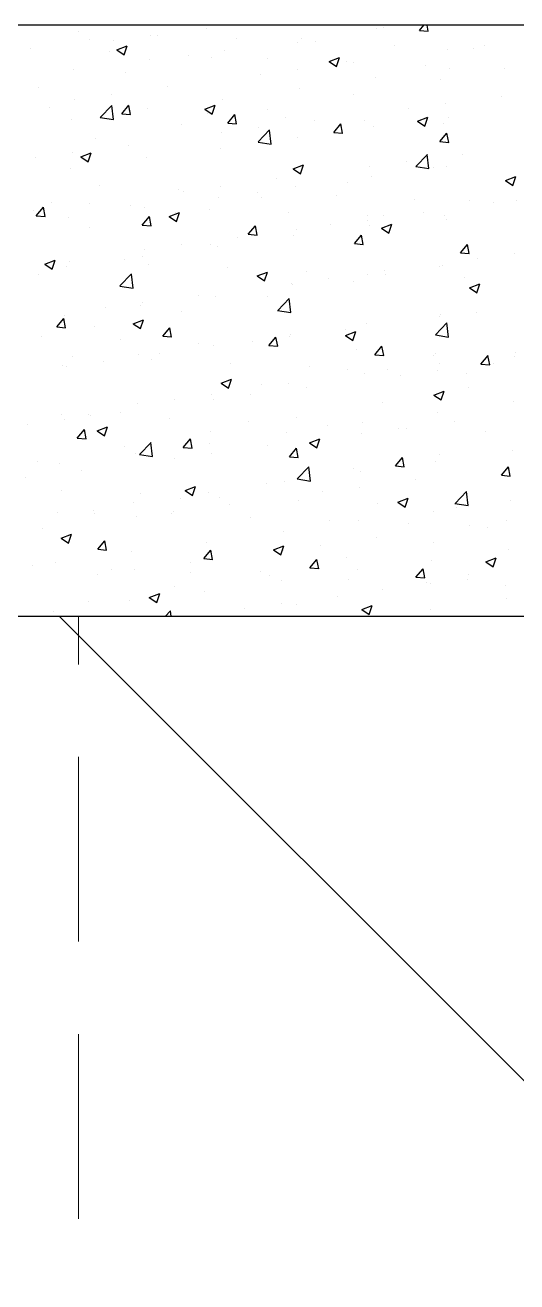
# Model space of a CAD drawing. Header units: millimetres. Extents: x 331487 to 517269, y 198509 to 399936.
# Drawn here: x 406099 to 406432, y 399086 to 399936 of the extents above; entities that cross this region are included whole.
import ezdxf

# ---------------------------------------------------------------- set-up
doc = ezdxf.new("R2010")
doc.units = ezdxf.units.MM
doc.header["$MEASUREMENT"] = 0
doc.linetypes.add('DASHED', pattern=[0.75, 0.5, -0.25])
doc.linetypes.add('DASHED2', pattern=[0.375, 0.25, -0.125])
doc.layers.add('9th_Sunk', color=251, linetype='DASHED', lineweight=5)
doc.layers.add('BEAM', color=1, linetype='Continuous', lineweight=5)
doc.layers.add('COLUMN', color=6, linetype='Continuous')

msp = doc.modelspace()

# ---------------------------------------------------------------- linework, layer by layer
at = {"layer": '9th_Sunk', "linetype": 'Continuous'}
msp.add_line((408400.07, 397258.83), (406122.42, 399536.48), dxfattribs=at)
at = {"layer": 'BEAM', "linetype": 'DASHED2', "ltscale": 500}
msp.add_line((406135.13, 395004.02), (406135.13, 399536.48), dxfattribs=at)
at = {"layer": 'COLUMN'}
for p, q in [((420345.71, 399936.48), (392220.13, 399936.48)), ((420350.13, 399536.48), (392620.13, 399536.48))]:
    msp.add_line(p, q, dxfattribs=at)
at = {"layer": 'COLUMN', "color": 2, "linetype": 'Continuous'}
for p, q in [((406135.28, 399931.9), (406135.28, 399931.9)), ((406221.71, 399934.19), (406221.71, 399934.19)), ((406337.11, 399934.18), (406337.11, 399934.18)), ((406341.64, 399934.55), (406341.64, 399934.55)), ((406365.8, 399932.87), (406368.82, 399936.48)), ((406365.8, 399932.87), (406371.78, 399932.35)), ((406371.78, 399932.35), (406371.01, 399936.48)), ((406142.72, 399926.48), (406142.72, 399926.48)), ((406158.81, 399925.91), (406158.81, 399925.91)), ((406183.84, 399929.21), (406183.84, 399929.21)), ((406188.67, 399929.64), (406188.67, 399929.64)), ((406242.05, 399927.39), (406242.05, 399927.39)), ((406283.32, 399924.54), (406283.32, 399924.54)), ((406285.77, 399927.14), (406285.77, 399927.14)), ((406295.43, 399925.13), (406295.43, 399925.13)), ((406102.99, 399920.72), (406102.99, 399920.72)), ((406156.37, 399918.47), (406156.37, 399918.47)), ((406161.07, 399919.83), (406168.07, 399922.51)), ((406161.07, 399919.83), (406166.04, 399916.47)), ((406166.04, 399916.47), (406168.07, 399922.51)), ((406209.75, 399916.21), (406209.75, 399916.21)), ((406233.83, 399919.64), (406233.83, 399919.64)), ((406348.81, 399922.88), (406348.81, 399922.88)), ((406384.62, 399919.66), (406384.62, 399919.66)), ((406402.19, 399920.62), (406402.19, 399920.62)), ((406409.66, 399922.96), (406409.66, 399922.96)), ((406131.98, 399906.2), (406131.98, 399906.2)), ((406183.32, 399913.24), (406183.32, 399913.24)), ((406225, 399914.53), (406225, 399914.53)), ((406263.13, 399913.95), (406263.13, 399913.95)), ((406283.6, 399906.36), (406283.6, 399906.36)), ((406304.78, 399911.82), (406311.78, 399914.5)), ((406304.78, 399911.82), (406309.76, 399908.46)), ((406309.75, 399908.46), (406311.78, 399914.5)), ((406316.51, 399911.7), (406316.51, 399911.7)), ((406321.47, 399911.35), (406321.47, 399911.35)), ((406369.9, 399909.44), (406369.9, 399909.44)), ((406386.41, 399907.29), (406386.41, 399907.29)), ((406423.28, 399907.19), (406423.28, 399907.19)), ((406166.68, 399904.52), (406166.68, 399904.52)), ((406258.56, 399903.07), (406258.56, 399903.07)), ((406335.9, 399900.89), (406335.9, 399900.89)), ((406379.83, 399899.56), (406379.83, 399899.56)), ((406108.36, 399894.51), (406108.36, 399894.51)), ((406157.53, 399889.77), (406157.53, 399889.77)), ((406195.41, 399894.75), (406195.41, 399894.75)), ((406284.55, 399893.85), (406284.55, 399893.85)), ((406321.51, 399889.55), (406321.51, 399889.55)), ((406115.39, 399881.07), (406115.39, 399881.07)), ((406132.5, 399886.47), (406132.5, 399886.47)), ((406149.97, 399873.99), (406157.76, 399882.11)), ((406158.83, 399872.58), (406157.72, 399882.07)), ((406164.5, 399876.48), (406169.32, 399882.23)), ((406170.47, 399875.95), (406169.32, 399882.22)), ((406220.76, 399879.56), (406227.76, 399882.25)), ((406225.73, 399876.21), (406227.76, 399882.25)), ((406232.61, 399886.35), (406232.61, 399886.35)), ((406383.35, 399883.52), (406383.35, 399883.52)), ((406421.22, 399888.5), (406421.22, 399888.5)), ((406130.76, 399872.91), (406130.76, 399872.91)), ((406149.94, 399873.96), (406158.83, 399872.58)), ((406164.5, 399876.48), (406170.47, 399875.96)), ((406168.77, 399878.81), (406168.77, 399878.81)), ((406182.1, 399879.95), (406182.1, 399879.95)), ((406220.76, 399879.56), (406225.73, 399876.21)), ((406222.15, 399876.56), (406222.15, 399876.56)), ((406236.22, 399870.21), (406241.04, 399875.95)), ((406242.2, 399869.68), (406241.04, 399875.95)), ((406263.19, 399879.54), (406263.19, 399879.54)), ((406275.53, 399874.3), (406275.53, 399874.3)), ((406358.32, 399880.22), (406358.32, 399880.22)), ((406364.47, 399871.55), (406371.47, 399874.24)), ((406369.44, 399868.2), (406371.47, 399874.24)), ((406385.19, 399874), (406385.19, 399874)), ((406204.87, 399869.53), (406204.87, 399869.53)), ((406236.22, 399870.21), (406242.2, 399869.68)), ((406256.69, 399857.44), (406264.48, 399865.56)), ((406257.29, 399866.92), (406257.29, 399866.92)), ((406265.55, 399856.03), (406264.45, 399865.52)), ((406295.16, 399871.91), (406295.16, 399871.91)), ((406307.95, 399863.93), (406312.77, 399869.68)), ((406307.95, 399863.93), (406313.93, 399863.41)), ((406313.92, 399863.4), (406312.77, 399869.67)), ((406328.92, 399872.05), (406328.92, 399872.05)), ((406334.68, 399867.6), (406334.68, 399867.6)), ((406364.47, 399871.55), (406369.45, 399868.2)), ((406382.3, 399869.79), (406382.3, 399869.79)), ((406146.55, 399859.52), (406146.55, 399859.52)), ((406169.1, 399855.31), (406169.1, 399855.31)), ((406232.25, 399863.62), (406232.25, 399863.62)), ((406256.66, 399857.4), (406265.55, 399856.02)), ((406283.34, 399860.56), (406283.34, 399860.56)), ((406379.68, 399857.66), (406384.5, 399863.4)), ((406379.68, 399857.66), (406385.65, 399857.13)), ((406385.65, 399857.13), (406384.49, 399863.39)), ((406106.19, 399847.03), (406106.19, 399847.03)), ((406131.23, 399850.32), (406131.23, 399850.32)), ((406136.74, 399847.31), (406143.74, 399850)), ((406136.74, 399847.31), (406141.71, 399843.96)), ((406141.71, 399843.95), (406143.74, 399850)), ((406180.89, 399846.66), (406180.89, 399846.66)), ((406231.4, 399853.06), (406231.4, 399853.06)), ((406363.42, 399840.89), (406371.21, 399849.01)), ((406372.28, 399839.47), (406371.17, 399848.97)), ((406394.92, 399849.06), (406394.92, 399849.06)), ((406129.54, 399839.62), (406129.54, 399839.62)), ((406280.45, 399839.3), (406287.45, 399841.99)), ((406280.45, 399839.3), (406285.42, 399835.95)), ((406285.42, 399835.95), (406287.45, 399841.99)), ((406332.01, 399840.78), (406332.01, 399840.78)), ((406357.04, 399844.08), (406357.04, 399844.08)), ((406363.38, 399840.85), (406372.28, 399839.47)), ((406375.7, 399839.89), (406375.7, 399839.89)), ((406383.98, 399840.71), (406383.98, 399840.71)), ((406268.86, 399832.47), (406268.86, 399832.47)), ((406317.38, 399829.88), (406317.38, 399829.88)), ((406333.46, 399834.31), (406333.46, 399834.31)), ((406424.16, 399831.29), (406431.17, 399833.98)), ((406424.16, 399831.29), (406429.14, 399827.94)), ((406429.13, 399827.94), (406431.16, 399833.98)), ((406149.3, 399827.71), (406149.3, 399827.71)), ((406202.68, 399825.46), (406202.68, 399825.46)), ((406205.95, 399824.18), (406205.95, 399824.18)), ((406230.98, 399827.48), (406230.98, 399827.48)), ((406256.06, 399823.2), (406256.06, 399823.2)), ((406282.12, 399827.27), (406282.12, 399827.27)), ((406106.65, 399807.54), (406111.47, 399813.28)), ((406112.62, 399807.01), (406111.47, 399813.28)), ((406117, 399816.54), (406117, 399816.54)), ((406142.79, 399815.87), (406142.79, 399815.87)), ((406170.38, 399814.28), (406170.38, 399814.28)), ((406179.67, 399813.37), (406179.67, 399813.37)), ((406230.18, 399819.77), (406230.18, 399819.77)), ((406259.06, 399819.87), (406259.06, 399819.87)), ((406309.44, 399820.95), (406309.44, 399820.95)), ((406362.83, 399818.69), (406362.83, 399818.69)), ((406399.66, 399817.93), (406399.66, 399817.93)), ((406416.21, 399816.43), (406416.21, 399816.43)), ((406431.77, 399817.94), (406431.77, 399817.94)), ((406104.92, 399810.88), (406104.92, 399810.88)), ((406106.65, 399807.54), (406112.62, 399807.01)), ((406128.33, 399806.33), (406128.33, 399806.33)), ((406178.37, 399801.26), (406183.19, 399807.01)), ((406184.35, 399800.73), (406183.19, 399807)), ((406196.43, 399807.05), (406203.43, 399809.74)), ((406196.43, 399807.05), (406201.4, 399803.69)), ((406200.74, 399809.86), (406200.74, 399809.86)), ((406201.4, 399803.69), (406203.43, 399809.74)), ((406223.76, 399812.02), (406223.76, 399812.02)), ((406277.15, 399809.77), (406277.15, 399809.77)), ((406330.53, 399807.51), (406330.53, 399807.51)), ((406330.74, 399804.63), (406330.74, 399804.63)), ((406341.34, 399807.92), (406341.34, 399807.92)), ((406368.61, 399809.62), (406368.61, 399809.62)), ((406382.76, 399807.42), (406382.76, 399807.42)), ((406383.91, 399805.26), (406383.91, 399805.26)), ((406142.43, 399799.85), (406142.43, 399799.85)), ((406178.37, 399801.26), (406184.35, 399800.74)), ((406250.1, 399794.99), (406254.92, 399800.73)), ((406256.07, 399794.46), (406254.92, 399800.73)), ((406283.02, 399797.91), (406283.02, 399797.91)), ((406305.7, 399801.34), (406305.7, 399801.34)), ((406332.25, 399801.02), (406332.25, 399801.02)), ((406340.14, 399799.04), (406347.14, 399801.73)), ((406340.14, 399799.04), (406345.12, 399795.68)), ((406345.11, 399795.68), (406347.14, 399801.73)), ((406204.67, 399788.04), (406204.67, 399788.04)), ((406224.71, 399787.9), (406224.71, 399787.9)), ((406242.55, 399793.02), (406242.55, 399793.02)), ((406250.1, 399794.99), (406256.08, 399794.46)), ((406280.9, 399793.98), (406280.9, 399793.98)), ((406321.82, 399788.71), (406326.65, 399794.46)), ((406321.82, 399788.71), (406327.8, 399788.19)), ((406327.8, 399788.18), (406326.64, 399794.45)), ((406393.55, 399782.44), (406398.37, 399788.18)), ((406399.53, 399781.91), (406398.37, 399788.18)), ((406178.46, 399780.08), (406178.46, 399780.08)), ((406179.64, 399784.74), (406179.64, 399784.74)), ((406228.97, 399786.48), (406228.97, 399786.48)), ((406393.55, 399782.44), (406399.53, 399781.91)), ((406430.49, 399781.79), (406430.49, 399781.79)), ((406112.41, 399774.8), (406119.41, 399777.48)), ((406112.41, 399774.8), (406117.38, 399771.44)), ((406116.49, 399776.43), (406116.49, 399776.43)), ((406117.38, 399771.44), (406119.4, 399777.48)), ((406127.11, 399773.04), (406127.11, 399773.04)), ((406129.4, 399776.88), (406129.4, 399776.88)), ((406166.39, 399777.89), (406166.39, 399777.89)), ((406182.78, 399774.63), (406182.78, 399774.63)), ((406236.17, 399772.37), (406236.17, 399772.37)), ((406342.3, 399770.18), (406342.3, 399770.18)), ((406379.53, 399772.93), (406379.53, 399772.93)), ((406381.54, 399774.13), (406381.54, 399774.13)), ((406405.46, 399778.49), (406405.46, 399778.49)), ((406108.07, 399767.88), (406108.07, 399767.88)), ((406163.23, 399760.03), (406171.02, 399768.15)), ((406172.09, 399758.61), (406170.98, 399768.11)), ((406256.12, 399766.79), (406263.12, 399769.47)), ((406256.12, 399766.79), (406261.09, 399763.43)), ((406261.09, 399763.43), (406263.12, 399769.47)), ((406279.4, 399761.9), (406279.4, 399761.9)), ((406289.55, 399770.11), (406289.55, 399770.11)), ((406304.43, 399765.19), (406304.43, 399765.19)), ((406321.21, 399762.92), (406321.21, 399762.92)), ((406331.03, 399767.73), (406331.03, 399767.73)), ((406342.93, 399767.86), (406342.93, 399767.86)), ((406396.31, 399765.6), (406396.31, 399765.6)), ((406163.19, 399759.99), (406172.09, 399758.61)), ((406216.24, 399753.58), (406216.24, 399753.58)), ((406227.75, 399753.19), (406227.75, 399753.19)), ((406279.69, 399760.69), (406279.69, 399760.69)), ((406399.83, 399758.78), (406406.83, 399761.47)), ((406399.83, 399758.78), (406404.81, 399755.42)), ((406404.8, 399755.42), (406406.83, 399761.46)), ((406153.33, 399745.3), (406153.33, 399745.3)), ((406177.24, 399746.79), (406177.24, 399746.79)), ((406178.37, 399748.6), (406178.37, 399748.6)), ((406262.9, 399752.91), (406262.9, 399752.91)), ((406269.95, 399743.48), (406277.74, 399751.59)), ((406278.81, 399742.06), (406277.71, 399751.56)), ((406120.52, 399732.32), (406125.34, 399738.06)), ((406126.5, 399731.79), (406125.34, 399738.06)), ((406125.9, 399739.75), (406125.9, 399739.75)), ((406172.1, 399734.53), (406179.1, 399737.22)), ((406177.07, 399731.18), (406179.1, 399737.22)), ((406204.58, 399742.9), (406204.58, 399742.9)), ((406269.92, 399743.44), (406278.81, 399742.06)), ((406379.15, 399739.05), (406379.15, 399739.05)), ((406380.33, 399740.84), (406380.33, 399740.84)), ((406404.19, 399742.35), (406404.19, 399742.35)), ((406120.52, 399732.32), (406126.5, 399731.79)), ((406146.26, 399732.89), (406146.26, 399732.89)), ((406172.1, 399734.53), (406177.07, 399731.18)), ((406192.25, 399726.04), (406197.07, 399731.79)), ((406198.22, 399725.51), (406197.07, 399731.78)), ((406315.81, 399726.52), (406322.81, 399729.21)), ((406316, 399730.74), (406316, 399730.74)), ((406320.78, 399723.17), (406322.81, 399729.21)), ((406329.82, 399734.44), (406329.82, 399734.44)), ((406376.68, 399726.92), (406384.46, 399735.04)), ((406385.53, 399725.51), (406384.43, 399735.01)), ((406109.93, 399725.78), (406109.93, 399725.78)), ((406163.31, 399723.53), (406163.31, 399723.53)), ((406192.25, 399726.04), (406198.23, 399725.52)), ((406216.69, 399721.27), (406216.69, 399721.27)), ((406226.53, 399719.9), (406226.53, 399719.9)), ((406253.09, 399722.46), (406253.09, 399722.46)), ((406263.97, 399719.77), (406268.79, 399725.51)), ((406263.97, 399719.77), (406269.95, 399719.24)), ((406269.95, 399719.24), (406268.79, 399725.51)), ((406278.12, 399725.75), (406278.12, 399725.75)), ((406278.47, 399727.4), (406278.47, 399727.4)), ((406315.81, 399726.52), (406320.78, 399723.17)), ((406335.7, 399713.49), (406340.52, 399719.24)), ((406341.67, 399712.96), (406340.52, 399719.23)), ((406376.64, 399726.89), (406385.54, 399725.51)), ((406131.01, 399712.35), (406131.01, 399712.35)), ((406176.02, 399713.5), (406176.02, 399713.5)), ((406189.93, 399714.14), (406189.93, 399714.14)), ((406270.08, 399719.02), (406270.08, 399719.02)), ((406323.46, 399716.76), (406323.46, 399716.76)), ((406335.7, 399713.49), (406341.68, 399712.97)), ((406375.4, 399713.26), (406375.4, 399713.26)), ((406376.84, 399714.5), (406376.84, 399714.5)), ((406407.43, 399707.22), (406412.25, 399712.96)), ((406413.4, 399706.69), (406412.24, 399712.96)), ((406430.22, 399712.25), (406430.22, 399712.25)), ((406431.05, 399715.05), (406431.05, 399715.05)), ((406124.68, 399706.46), (406124.68, 399706.46)), ((406127.03, 399705.86), (406127.03, 399705.86)), ((406152.06, 399709.16), (406152.06, 399709.16)), ((406184.4, 399710.09), (406184.4, 399710.09)), ((406237.78, 399707.84), (406237.78, 399707.84)), ((406291.16, 399705.58), (406291.16, 399705.58)), ((406317.09, 399703.25), (406317.09, 399703.25)), ((406344.54, 399703.33), (406344.54, 399703.33)), ((406377.88, 399702.91), (406377.88, 399702.91)), ((406379.11, 399707.56), (406379.11, 399707.56)), ((406407.43, 399707.22), (406413.4, 399706.69)), ((406415.75, 399707.89), (406415.75, 399707.89)), ((406231.79, 399694.27), (406238.79, 399696.96)), ((406231.79, 399694.27), (406236.76, 399690.92)), ((406236.76, 399690.92), (406238.79, 399696.96)), ((406277.26, 399694.11), (406277.26, 399694.11)), ((406328.6, 399701.15), (406328.6, 399701.15)), ((406352.84, 399699.61), (406352.84, 399699.61)), ((406397.92, 399701.07), (406397.92, 399701.07)), ((406225.32, 399686.61), (406225.32, 399686.61)), ((406251.82, 399686.31), (406251.82, 399686.31)), ((406258.77, 399693.24), (406258.77, 399693.24)), ((406289.69, 399691.3), (406289.69, 399691.3)), ((406375.5, 399686.26), (406382.5, 399688.95)), ((406375.5, 399686.26), (406380.47, 399682.91)), ((406380.47, 399682.91), (406382.5, 399688.95)), ((406399.37, 399691.31), (406399.37, 399691.31)), ((406174.81, 399680.21), (406174.81, 399680.21)), ((406200.45, 399683.23), (406200.45, 399683.23)), ((406226.78, 399683.02), (406226.78, 399683.02)), ((406341.05, 399681.3), (406341.05, 399681.3)), ((406429.83, 399681.76), (406429.83, 399681.76)), ((406123.46, 399673.17), (406123.46, 399673.17)), ((406125.75, 399669.71), (406125.75, 399669.71)), ((406142.13, 399673.22), (406142.13, 399673.22)), ((406143.42, 399672.7), (406143.42, 399672.7)), ((406163.63, 399674.7), (406163.63, 399674.7)), ((406196.8, 399670.44), (406196.8, 399670.44)), ((406250.18, 399668.18), (406250.18, 399668.18)), ((406282.73, 399671.28), (406282.73, 399671.28)), ((406377.9, 399674.27), (406377.9, 399674.27)), ((406389.44, 399668.45), (406389.44, 399668.45)), ((406100.72, 399666.42), (406100.72, 399666.42)), ((406134.4, 399657.1), (406139.22, 399662.84)), ((406140.37, 399656.57), (406139.22, 399662.84)), ((406147.77, 399662.02), (406154.77, 399664.71)), ((406147.77, 399662.02), (406152.74, 399658.66)), ((406152.74, 399658.66), (406154.76, 399664.71)), ((406224.41, 399661.27), (406224.41, 399661.27)), ((406276.04, 399660.82), (406276.04, 399660.82)), ((406303.56, 399665.93), (406303.56, 399665.93)), ((406326.54, 399660.17), (406326.54, 399660.17)), ((406327.38, 399667.86), (406327.38, 399667.86)), ((406351.57, 399663.47), (406351.57, 399663.47)), ((406356.94, 399663.67), (406356.94, 399663.67)), ((406410.33, 399661.42), (406410.33, 399661.42)), ((406134.4, 399657.1), (406140.37, 399656.58)), ((406166.09, 399651.26), (406166.09, 399651.26)), ((406176.49, 399646.06), (406184.27, 399654.18)), ((406185.34, 399644.65), (406184.24, 399654.15)), ((406206.12, 399650.82), (406210.94, 399656.57)), ((406212.1, 399650.29), (406210.94, 399656.56)), ((406224.1, 399653.33), (406224.1, 399653.33)), ((406263.38, 399651.86), (406263.38, 399651.86)), ((406291.48, 399654.01), (406298.48, 399656.7)), ((406291.48, 399654.01), (406296.45, 399650.65)), ((406296.45, 399650.65), (406298.48, 399656.7)), ((406173.59, 399646.92), (406173.59, 399646.92)), ((406176.45, 399646.03), (406185.34, 399644.65)), ((406200.48, 399643.57), (406200.48, 399643.57)), ((406206.12, 399650.82), (406212.1, 399650.3)), ((406225.51, 399646.87), (406225.51, 399646.87)), ((406277.85, 399644.55), (406282.67, 399650.29)), ((406277.85, 399644.55), (406283.83, 399644.03)), ((406283.82, 399644.02), (406282.67, 399650.29)), ((406349.57, 399638.27), (406354.4, 399644.02)), ((406355.55, 399637.74), (406354.39, 399644.01)), ((406379.24, 399646.3), (406379.24, 399646.3)), ((406428.62, 399648.47), (406428.62, 399648.47)), ((406107.77, 399641.25), (406107.77, 399641.25)), ((406122.25, 399639.88), (406122.25, 399639.88)), ((406137.32, 399635.26), (406137.32, 399635.26)), ((406283.21, 399629.51), (406291, 399637.63)), ((406292.07, 399628.1), (406290.96, 399637.59)), ((406320.92, 399636.29), (406320.92, 399636.29)), ((406326.17, 399634.57), (406326.17, 399634.57)), ((406349.58, 399638.27), (406355.55, 399637.75)), ((406376.68, 399640.98), (406376.68, 399640.98)), ((406421.3, 399632), (406426.12, 399637.74)), ((406427.28, 399631.47), (406426.12, 399637.74)), ((406426.29, 399637.33), (406426.29, 399637.33)), ((406099.45, 399630.27), (406099.45, 399630.27)), ((406262.6, 399626.28), (406262.6, 399626.28)), ((406274.82, 399627.53), (406274.82, 399627.53)), ((406283.18, 399629.48), (406292.07, 399628.1)), ((406363.14, 399629.01), (406363.14, 399629.01)), ((406421.3, 399632), (406427.28, 399631.47)), ((406123.94, 399621.6), (406123.94, 399621.6)), ((406177.32, 399619.34), (406177.32, 399619.34)), ((406207.46, 399621.76), (406214.46, 399624.44)), ((406207.46, 399621.76), (406212.43, 399618.4)), ((406212.43, 399618.4), (406214.45, 399624.44)), ((406222.89, 399620.04), (406222.89, 399620.04)), ((406300.23, 399620.73), (406300.23, 399620.73)), ((406325.26, 399624.03), (406325.26, 399624.03)), ((406389.93, 399612.96), (406397.72, 399621.08)), ((406398.79, 399611.55), (406397.69, 399621.04)), ((406172.38, 399613.63), (406172.38, 399613.63)), ((406204.28, 399616.27), (406204.28, 399616.27)), ((406230.71, 399617.08), (406230.71, 399617.08)), ((406237.08, 399612.41), (406237.08, 399612.41)), ((406284.09, 399614.83), (406284.09, 399614.83)), ((406337.47, 399612.57), (406337.47, 399612.57)), ((406351.17, 399613.75), (406358.17, 399616.44)), ((406351.17, 399613.75), (406356.14, 399610.39)), ((406356.14, 399610.39), (406358.17, 399616.43)), ((406389.9, 399612.92), (406398.79, 399611.54)), ((406390.85, 399610.32), (406390.85, 399610.32)), ((406427.4, 399615.18), (406427.4, 399615.18)), ((406121.03, 399606.59), (406121.03, 399606.59)), ((406145.03, 399608.16), (406145.03, 399608.16)), ((406145.96, 399606.26), (406145.96, 399606.26)), ((406174.17, 399604.13), (406174.17, 399604.13)), ((406198.41, 399605.91), (406198.41, 399605.91)), ((406199.2, 399607.43), (406199.2, 399607.43)), ((406251.79, 399603.65), (406251.79, 399603.65)), ((406305.17, 399601.4), (406305.17, 399601.4)), ((406324.95, 399601.29), (406324.95, 399601.29)), ((406375.46, 399607.69), (406375.46, 399607.69)), ((406425.02, 399601.18), (406425.02, 399601.18)), ((406111.01, 399595.82), (406111.01, 399595.82)), ((406123.43, 399589.5), (406130.44, 399592.19)), ((406128.4, 399586.15), (406130.43, 399592.19)), ((406273.61, 399594.24), (406273.61, 399594.24)), ((406358.56, 399599.14), (406358.56, 399599.14)), ((406399.99, 399597.88), (406399.99, 399597.88)), ((406411.94, 399596.89), (406411.94, 399596.89)), ((406123.43, 399589.5), (406128.41, 399586.15)), ((406148.27, 399581.88), (406153.09, 399587.62)), ((406154.25, 399581.35), (406153.09, 399587.62)), ((406221.67, 399586.75), (406221.67, 399586.75)), ((406267.15, 399581.49), (406274.15, 399584.18)), ((406272.12, 399578.14), (406274.15, 399584.18)), ((406298.96, 399584.58), (406298.96, 399584.58)), ((406336.83, 399589.57), (406336.83, 399589.57)), ((406375.11, 399586.63), (406375.11, 399586.63)), ((406148.27, 399581.88), (406154.25, 399581.36)), ((406171.16, 399580.34), (406171.16, 399580.34)), ((406220, 399575.6), (406224.82, 399581.35)), ((406220, 399575.6), (406225.98, 399575.08)), ((406225.97, 399575.08), (406224.82, 399581.34)), ((406267.15, 399581.49), (406272.12, 399578.14)), ((406273.92, 399581.29), (406273.92, 399581.29)), ((406291.72, 399569.33), (406296.54, 399575.07)), ((406297.7, 399568.8), (406296.54, 399575.07)), ((406316.79, 399576.62), (406316.79, 399576.62)), ((406410.86, 399573.49), (406417.86, 399576.17)), ((406415.83, 399570.13), (406417.86, 399576.17)), ((406426.19, 399581.9), (406426.19, 399581.9)), ((406104.05, 399570.76), (406104.05, 399570.76)), ((406119.82, 399573.3), (406119.82, 399573.3)), ((406157.43, 399568.51), (406157.43, 399568.51)), ((406172.9, 399567.99), (406172.9, 399567.99)), ((406210.77, 399572.97), (406210.77, 399572.97)), ((406210.81, 399566.25), (406210.81, 399566.25)), ((406258.47, 399566.61), (406258.47, 399566.61)), ((406291.72, 399569.33), (406297.7, 399568.81)), ((406323.74, 399568), (406323.74, 399568)), ((406363.45, 399563.05), (406368.27, 399568.8)), ((406369.43, 399562.53), (406368.27, 399568.79)), ((406374.25, 399574.4), (406374.25, 399574.4)), ((406410.86, 399573.49), (406415.83, 399570.13)), ((406147.86, 399564.69), (406147.86, 399564.69)), ((406264.19, 399564), (406264.19, 399564)), ((406272.39, 399560.95), (406272.39, 399560.95)), ((406317.58, 399561.74), (406317.58, 399561.74)), ((406363.45, 399563.05), (406369.43, 399562.53)), ((406370.96, 399559.49), (406370.96, 399559.49)), ((406373.68, 399558.44), (406373.68, 399558.44)), ((406398.71, 399561.74), (406398.71, 399561.74)), ((406399.07, 399564.68), (406399.07, 399564.68)), ((406183.12, 399549.24), (406190.13, 399551.93)), ((406183.12, 399549.24), (406188.1, 399545.89)), ((406188.1, 399545.89), (406190.12, 399551.93)), ((406200.15, 399556.6), (406200.15, 399556.6)), ((406220.45, 399553.46), (406220.45, 399553.46)), ((406310.52, 399550.13), (406310.52, 399550.13)), ((406340.75, 399554.67), (406340.75, 399554.67)), ((406424.34, 399557.23), (406424.34, 399557.23)), ((406141.84, 399546.59), (406141.84, 399546.59)), ((406169.94, 399547.06), (406169.94, 399547.06)), ((406247.62, 399541.85), (406247.62, 399541.85)), ((406272.65, 399545.14), (406272.65, 399545.14)), ((406282.43, 399544.66), (406282.43, 399544.66)), ((406326.84, 399541.23), (406333.84, 399543.92)), ((406326.84, 399541.23), (406331.81, 399537.88)), ((406331.81, 399537.88), (406333.84, 399543.92)), ((406373.03, 399541.11), (406373.03, 399541.11)), ((406424.97, 399548.61), (406424.97, 399548.61)), ((406118.6, 399540.01), (406118.6, 399540.01)), ((406193.94, 399536.48), (406197.53, 399540.22)), ((406197.93, 399536.48), (406197.5, 399540.18))]:
    msp.add_line(p, q, dxfattribs=at)

doc.saveas('drawing.dxf')
